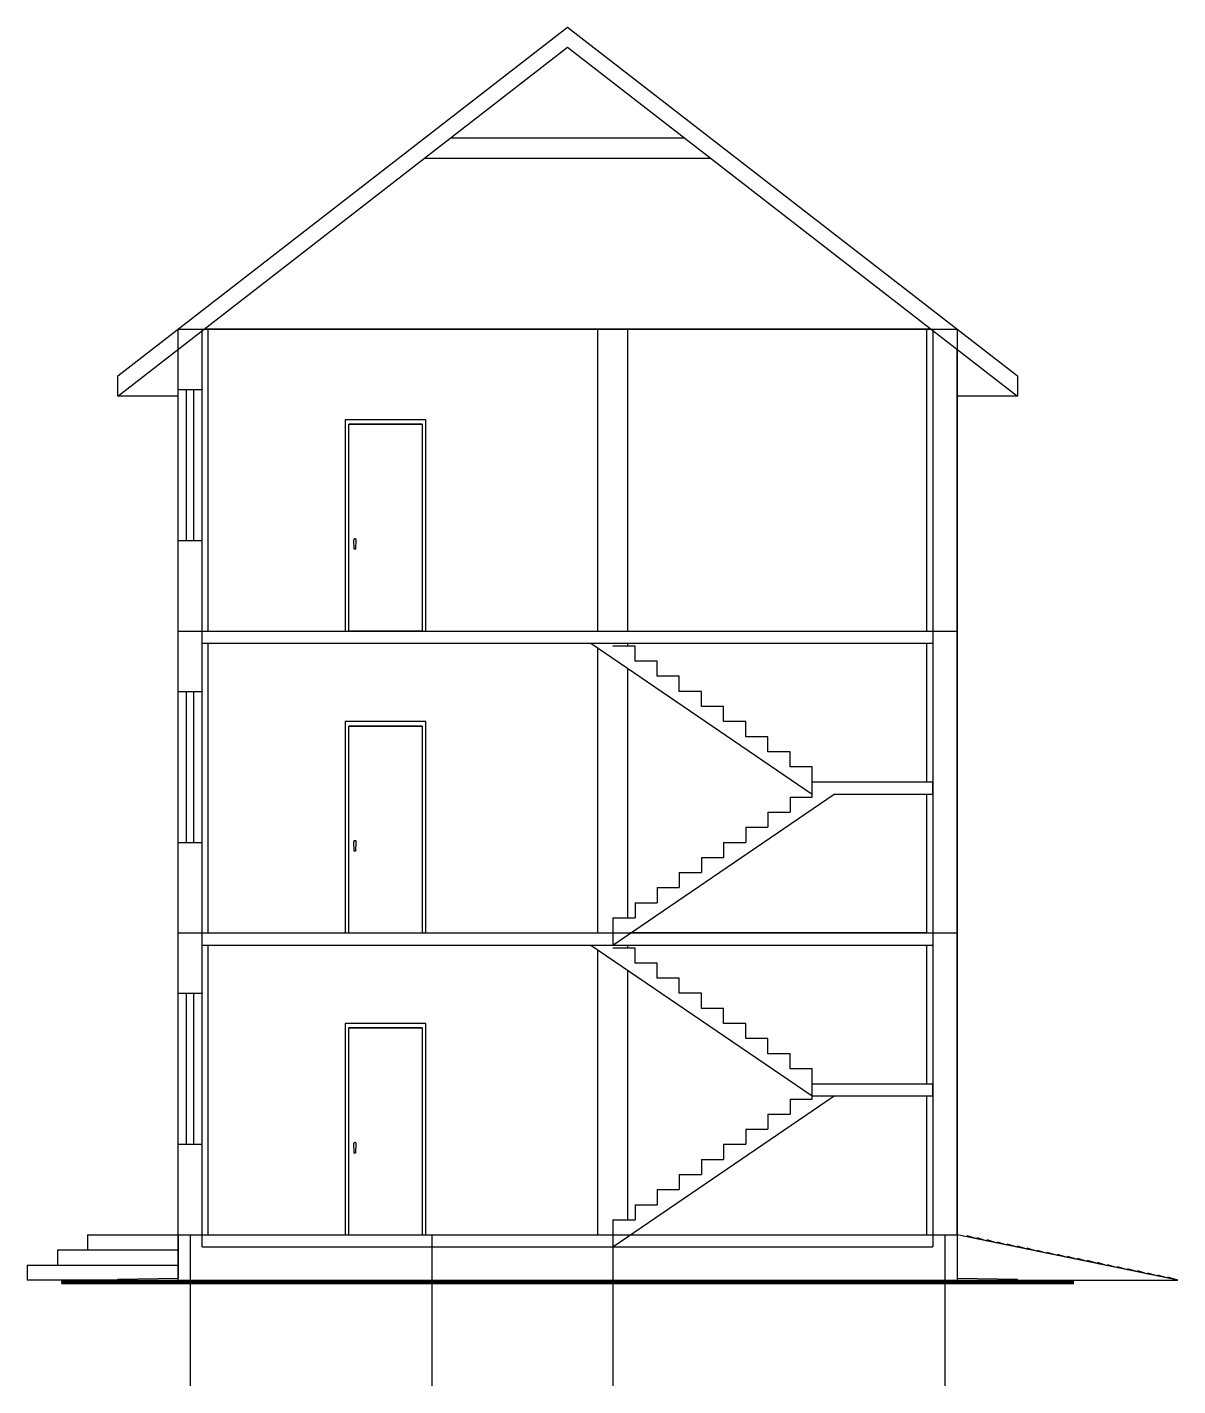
# Model space of a CAD drawing. Extents: x -9120 to 2314, y -1500 to 12000.
import ezdxf

# ---------------------------------------------------------------- set-up
doc = ezdxf.new("R2010")
doc.units = 0
doc.header["$LTSCALE"] = 1000
doc.header["$MEASUREMENT"] = 0
for name, color, linetype in [('DOTE', 1, 'Continuous'), ('E_FLOOR', 4, 'Continuous'), ('E_LINE', 7, 'Continuous'), ('E_ROOF', 4, 'Continuous'), ('E_STAIR', 2, 'Continuous'), ('E_WINDOW', 4, 'Continuous'), ('S_STAIR', 9, 'Continuous'), ('S_WALL', 9, 'Continuous'), ('S_WINDOW', 4, 'Continuous')]:
    doc.layers.add(name, color=color, linetype=linetype)

# ---------------------------------------------------------------- blocks, each defined once
blk = doc.blocks.new('*U60')
at = {"layer": 'E_WINDOW'}
for p, q in [((800, 2100), (0, 2100)), ((0, 2100), (0, 0)), ((764, 2056), (36, 2056)), ((36, 2056), (764, 2056)), ((36, 0), (36, 2056)), ((764, 2056), (764, 0)), ((800, 0), (800, 2100)), ((87, 907), (89, 914)), ((88, 909), (87, 907)), ((87, 907), (87, 906)), ((90, 813), (87, 907)), ((89, 914), (92, 918)), ((103, 813), (90, 813)), ((92, 918), (97, 920)), ((97, 921), (96, 919)), ((97, 920), (97, 921)), ((97, 920), (102, 918)), ((102, 918), (105, 914)), ((107, 907), (103, 813)), ((105, 914), (107, 907)), ((0, 0), (36, 0)), ((36, 1), (764, 1)), ((764, 0), (800, 0))]:
    blk.add_line(p, q, dxfattribs=at)
blk = doc.blocks.new('*U61')
at = {"layer": 'E_WINDOW'}
for p, q in [((0, 0), (0, 0)), ((75, 0), (75, 0)), ((76, 0), (76, 0))]:
    blk.add_line(p, q, dxfattribs=at)
blk = doc.blocks.new('*U62')
at = {"layer": 'E_WINDOW'}
for p, q in [((800, 2100), (0, 2100)), ((0, 2100), (0, 0)), ((764, 2056), (36, 2056)), ((36, 2056), (764, 2056)), ((36, 0), (36, 2056)), ((764, 2056), (764, 0)), ((800, 0), (800, 2100)), ((87, 907), (89, 914)), ((88, 909), (87, 907)), ((87, 907), (87, 906)), ((90, 813), (87, 907)), ((89, 914), (92, 918)), ((103, 813), (90, 813)), ((92, 918), (97, 920)), ((97, 921), (96, 919)), ((97, 920), (97, 921)), ((97, 920), (102, 918)), ((102, 918), (105, 914)), ((107, 907), (103, 813)), ((105, 914), (107, 907)), ((0, 0), (36, 0)), ((36, 1), (764, 1)), ((764, 0), (800, 0))]:
    blk.add_line(p, q, dxfattribs=at)
blk = doc.blocks.new('*U63')
at = {"layer": 'E_WINDOW'}
for p, q in [((0, 0), (0, 0)), ((75, 0), (75, 0)), ((76, 0), (76, 0))]:
    blk.add_line(p, q, dxfattribs=at)
blk = doc.blocks.new('*U64')
at = {"layer": 'E_WINDOW'}
for p, q in [((800, 2100), (0, 2100)), ((0, 2100), (0, 0)), ((764, 2056), (36, 2056)), ((36, 2056), (764, 2056)), ((36, 0), (36, 2056)), ((764, 2056), (764, 0)), ((800, 0), (800, 2100)), ((87, 907), (89, 914)), ((88, 909), (87, 907)), ((87, 907), (87, 906)), ((90, 813), (87, 907)), ((89, 914), (92, 918)), ((103, 813), (90, 813)), ((92, 918), (97, 920)), ((97, 921), (96, 919)), ((97, 920), (97, 921)), ((97, 920), (102, 918)), ((102, 918), (105, 914)), ((107, 907), (103, 813)), ((105, 914), (107, 907)), ((0, 0), (36, 0)), ((36, 1), (764, 1)), ((764, 0), (800, 0))]:
    blk.add_line(p, q, dxfattribs=at)
blk = doc.blocks.new('*U65')
at = {"layer": 'E_WINDOW'}
for p, q in [((0, 0), (0, 0)), ((75, 0), (75, 0)), ((76, 0), (76, 0))]:
    blk.add_line(p, q, dxfattribs=at)
blk = doc.blocks.new('$TCHSYS$SECTWIN')
for p, q in [((0.35, 0), (0.35, 1)), ((0.65, 0), (0.65, 1))]:
    blk.add_line(p, q)
blk.add_point((1, 1))

msp = doc.modelspace()

# ---------------------------------------------------------------- linework, layer by layer
at = {"layer": 'DOTE'}
for p, q in [((-7500, 0), (-7500, -1500)), ((-5100, 0), (-5100, -1500)), ((-3300, 0), (-3300, -1500)), ((0, 0), (0, -1500))]:
    msp.add_line(p, q, dxfattribs=at)
at = {"layer": 'E_FLOOR'}
for points in [[(-7620, 9000), (120, 9000)], [(-7620, 6000), (120, 6000)], [(-7620, 3000), (120, 3000)]]:
    msp.add_lwpolyline(points, dxfattribs=at)
at = {"layer": 'E_LINE'}
for p, q in [((-138, 9000), (-7362, 9000)), ((-7320, 6000), (-7320, 9000)), ((-3450, 6000), (-3450, 9000)), ((-3150, 6000), (-3150, 9000)), ((-180, 6000), (-180, 9000)), ((-7620, 0), (-7620, 8800)), ((120, 0), (120, 8800)), ((-7380, 6900), (-7380, 8400)), ((-5160, 6000), (-5160, 8100)), ((-7620, 6000), (-180, 6000)), ((-7320, 3000), (-7320, 5880)), ((-3450, 3000), (-3450, 5832)), ((-3150, 5850), (-3150, 5880)), ((-180, 4500), (-180, 5880)), ((-3150, 3150), (-3150, 5628)), ((-7380, 3900), (-7380, 5400)), ((-5160, 3000), (-5160, 5100)), ((-180, 3000), (-180, 4380)), ((-7620, 3000), (-3300, 3000)), ((-180, 3000), (-3124, 3000)), ((-7320, 0), (-7320, 2880)), ((-3150, 2850), (-3150, 2880)), ((-180, 1500), (-180, 2880)), ((-3450, 0), (-3450, 2832)), ((-3150, 150), (-3150, 2628)), ((-7380, 900), (-7380, 2400)), ((-5160, 0), (-5160, 2100)), ((-180, 0), (-180, 1380)), ((-8781, -450), (1281, -450)), ((-8781, -470), (1281, -470))]:
    msp.add_line(p, q, dxfattribs=at)
at = {"layer": 'E_LINE', "const_width": 40}
msp.add_lwpolyline([(-8781, -470), (1281, -470)], dxfattribs=at)
at = {"layer": 'E_ROOF'}
for p, q in [((-4911, 10900), (-2589, 10900)), ((-5169, 10700), (-2331, 10700)), ((-7620, 8335), (-8220, 8335)), ((720, 8335), (120, 8335))]:
    msp.add_line(p, q, dxfattribs=at)
at = {"layer": 'E_STAIR'}
for p, q in [((-3520, 5880), (-1320, 4380)), ((-3080, 5850), (-3300, 5850)), ((-3080, 5700), (-3080, 5850)), ((-2860, 5700), (-3080, 5700)), ((-2860, 5550), (-2860, 5700)), ((-2640, 5550), (-2860, 5550)), ((-2640, 5400), (-2640, 5550)), ((-2420, 5400), (-2640, 5400)), ((-2420, 5250), (-2420, 5400)), ((-2200, 5250), (-2420, 5250)), ((-2200, 5100), (-2200, 5250)), ((-1980, 5100), (-2200, 5100)), ((-1980, 4950), (-1980, 5100)), ((-1760, 4950), (-1980, 4950)), ((-1760, 4800), (-1760, 4950)), ((-1540, 4800), (-1760, 4800)), ((-1540, 4650), (-1540, 4800)), ((-1320, 4650), (-1540, 4650)), ((-1320, 4500), (-1320, 4650)), ((-3520, 2880), (-1320, 1380)), ((-3080, 2850), (-3300, 2850)), ((-3080, 2700), (-3080, 2850)), ((-2860, 2700), (-3080, 2700)), ((-2860, 2550), (-2860, 2700)), ((-2640, 2550), (-2860, 2550)), ((-2640, 2400), (-2640, 2550)), ((-2420, 2400), (-2640, 2400)), ((-2420, 2250), (-2420, 2400)), ((-2200, 2250), (-2420, 2250)), ((-2200, 2100), (-2200, 2250)), ((-1980, 2100), (-2200, 2100)), ((-1980, 1950), (-1980, 2100)), ((-1760, 1950), (-1980, 1950)), ((-1760, 1800), (-1760, 1950)), ((-1540, 1800), (-1760, 1800)), ((-1540, 1650), (-1540, 1800)), ((-1320, 1650), (-1540, 1650)), ((-1320, 1500), (-1320, 1650)), ((-1320, 1380), (-1100, 1380)), ((-8520, 0), (-7620, 0)), ((-8520, 0), (-8520, -150)), ((-7620, 0), (-7620, -430)), ((2314, -450), (120, 0)), ((319, -41), (220, -10)), ((220, -10), (220, -20)), ((419, -61), (319, -31)), ((319, -31), (319, -41)), ((519, -82), (419, -51)), ((419, -51), (419, -61)), ((619, -102), (519, -72)), ((519, -72), (519, -82)), ((718, -123), (619, -92)), ((619, -92), (619, -102)), ((818, -143), (718, -113)), ((718, -113), (718, -123)), ((918, -164), (818, -133)), ((818, -133), (818, -143)), ((-8820, -150), (-7620, -150)), ((-8820, -150), (-8820, -300)), ((1017, -184), (918, -154)), ((918, -154), (918, -164)), ((1117, -205), (1017, -174)), ((1017, -174), (1017, -184)), ((1217, -225), (1117, -195)), ((1117, -195), (1117, -205)), ((1317, -245), (1217, -215)), ((1217, -215), (1217, -225)), ((1416, -266), (1317, -235)), ((1317, -235), (1317, -245)), ((1516, -286), (1416, -256)), ((1416, -256), (1416, -266)), ((-9120, -300), (-7620, -300)), ((-9120, -300), (-9120, -450)), ((1616, -307), (1516, -276)), ((1516, -276), (1516, -286)), ((1715, -327), (1616, -297)), ((1616, -297), (1616, -307)), ((1815, -348), (1715, -317)), ((1715, -317), (1715, -327)), ((1915, -368), (1815, -338)), ((1815, -338), (1815, -348)), ((2015, -389), (1915, -358)), ((1915, -358), (1915, -368)), ((2114, -409), (2015, -379)), ((2015, -379), (2015, -389)), ((2214, -430), (2114, -399)), ((2114, -399), (2114, -409)), ((-8220, -450), (-9120, -450)), ((720, -450), (2314, -450)), ((2314, -450), (2214, -420)), ((2214, -420), (2214, -430))]:
    msp.add_line(p, q, dxfattribs=at)
at = {"layer": 'S_STAIR'}
for p, q in [((-1320, 4350), (-1320, 4500)), ((-1320, 4500), (-120, 4500)), ((-120, 4380), (-120, 4500)), ((-3300, 2880), (-1100, 4380)), ((-1540, 4350), (-1540, 4200)), ((-1540, 4350), (-1320, 4350)), ((-1100, 4380), (-120, 4380)), ((-1760, 4200), (-1760, 4050)), ((-1760, 4200), (-1540, 4200)), ((-1980, 4050), (-1980, 3900)), ((-1980, 4050), (-1760, 4050)), ((-2200, 3900), (-2200, 3750)), ((-2200, 3900), (-1980, 3900)), ((-2420, 3750), (-2420, 3600)), ((-2420, 3750), (-2200, 3750)), ((-2640, 3600), (-2640, 3450)), ((-2640, 3600), (-2420, 3600)), ((-2860, 3450), (-2860, 3300)), ((-2860, 3450), (-2640, 3450)), ((-3080, 3300), (-3080, 3150)), ((-3080, 3300), (-2860, 3300)), ((-3300, 3150), (-3300, 2880)), ((-3300, 3150), (-3080, 3150)), ((-1320, 1350), (-1320, 1500)), ((-1320, 1500), (-120, 1500)), ((-120, 1380), (-120, 1500)), ((-3300, -120), (-1100, 1380)), ((-1100, 1380), (-120, 1380)), ((-1540, 1350), (-1540, 1200)), ((-1540, 1350), (-1320, 1350)), ((-1760, 1200), (-1760, 1050)), ((-1760, 1200), (-1540, 1200)), ((-1980, 1050), (-1980, 900)), ((-1980, 1050), (-1760, 1050)), ((-2200, 900), (-2200, 750)), ((-2200, 900), (-1980, 900)), ((-2420, 750), (-2420, 600)), ((-2420, 750), (-2200, 750)), ((-2640, 600), (-2640, 450)), ((-2640, 600), (-2420, 600)), ((-2860, 450), (-2860, 300)), ((-2860, 450), (-2640, 450)), ((-3080, 300), (-3080, 150)), ((-3080, 300), (-2860, 300)), ((-3300, 150), (-3300, -120)), ((-3300, 150), (-3080, 150))]:
    msp.add_line(p, q, dxfattribs=at)
at = {"layer": 'S_WALL'}
for p, q in [((-8220, 8535), (-3750, 12000)), ((-3750, 12000), (720, 8535)), ((-8220, 8335), (-3750, 11800)), ((-3750, 11800), (720, 8335)), ((-7620, 8400), (-7620, 9000)), ((-7620, 9000), (-7380, 9000)), ((-7380, 8400), (-7380, 9000)), ((-120, 9000), (-120, -120)), ((-120, 9000), (120, 9000)), ((120, 9000), (120, -450)), ((-8220, 8335), (-8220, 8535)), ((720, 8535), (720, 8335)), ((-7620, 8400), (-7380, 8400)), ((-7620, 6900), (-7380, 6900)), ((-7620, 5400), (-7620, 6900)), ((-7380, 5400), (-7380, 6900)), ((-7620, 6000), (120, 6000)), ((-7380, 5880), (-120, 5880)), ((-7620, 5400), (-7380, 5400)), ((-7620, 3900), (-7380, 3900)), ((-7620, 2400), (-7620, 3900)), ((-7380, 2400), (-7380, 3900)), ((-7620, 3000), (120, 3000)), ((-7380, 2880), (-120, 2880)), ((-7620, 2400), (-7380, 2400)), ((-7620, 900), (-7380, 900)), ((-7620, -450), (-7620, 900)), ((-7380, -120), (-7380, 900)), ((-7620, 0), (120, 0)), ((-7380, -120), (-120, -120)), ((-8220, -440), (-7620, -430)), ((-8220, -440), (-8220, -450)), ((-8220, -450), (720, -450)), ((120, -430), (720, -440)), ((720, -450), (720, -440))]:
    msp.add_line(p, q, dxfattribs=at)

# ---------------------------------------------------------------- block references
at = {"layer": 'E_WINDOW'}
for name, p in [('*U64', (-5960, 6000)), ('*U65', (-5920, 8056)), ('*U62', (-5960, 3000)), ('*U63', (-5920, 5056)), ('*U60', (-5960, 0)), ('*U61', (-5920, 2056))]:
    msp.add_blockref(name, p, dxfattribs=at)
at = {"layer": 'S_WINDOW', "yscale": 1500}
for p, xscale, zscale in [((-7620, 6900), 240.0000000000045, 240.0000000000045), ((-7620, 3900), 240, 240), ((-7620, 900), 240, 240)]:
    msp.add_blockref('$TCHSYS$SECTWIN', p, dxfattribs=dict(at, xscale=xscale, zscale=zscale))

doc.saveas('drawing.dxf')
